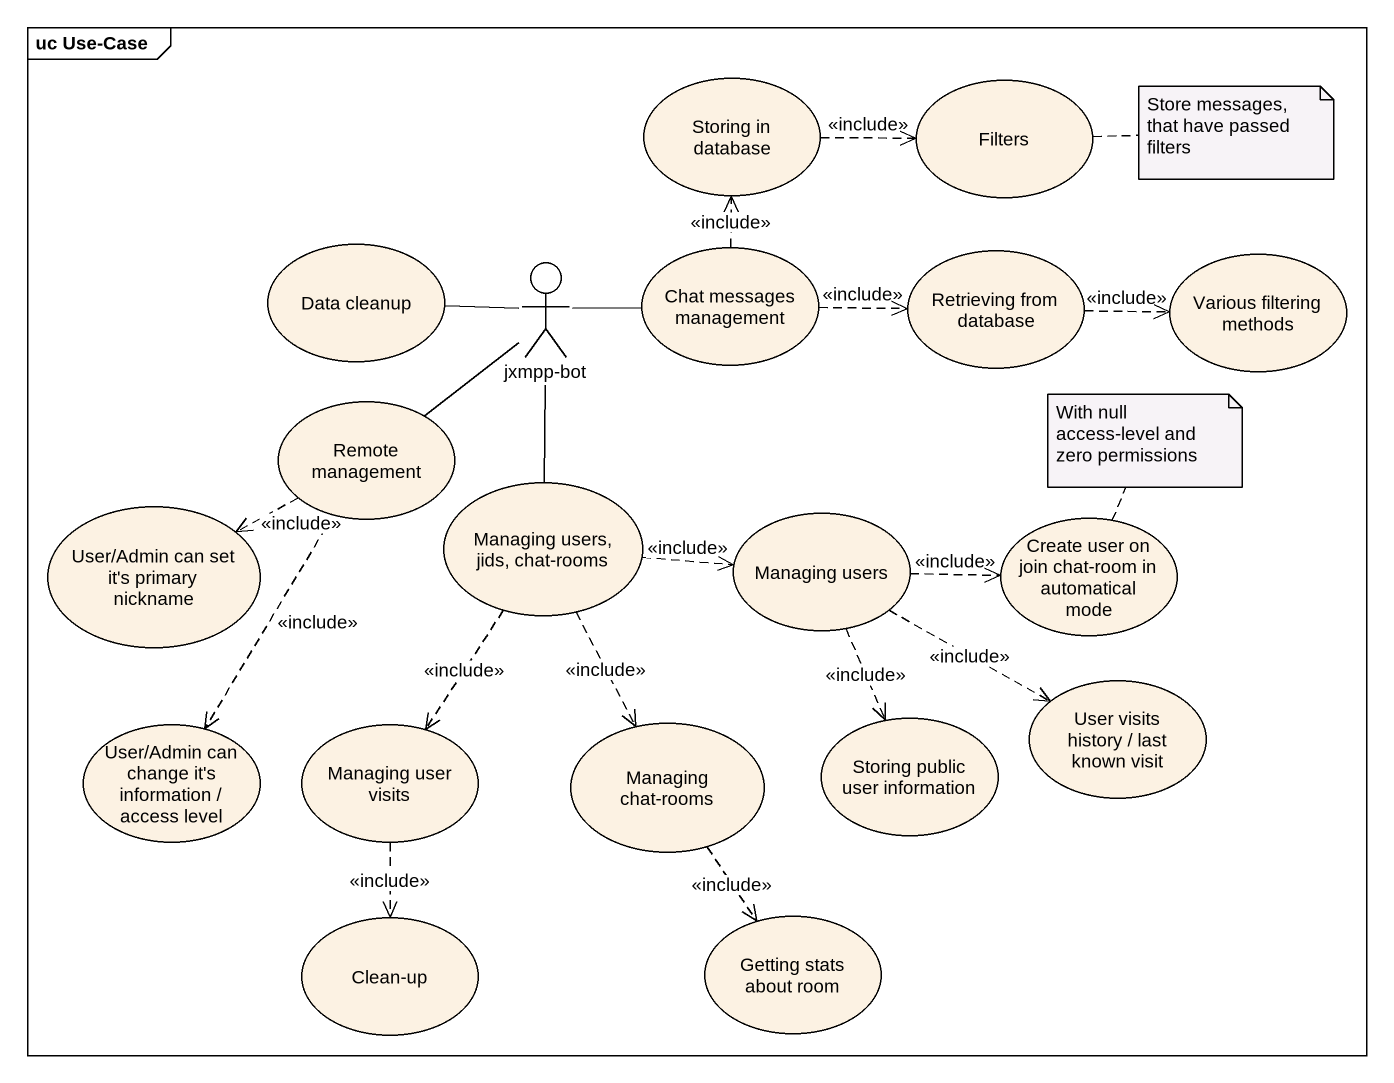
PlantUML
@startuml
mainframe uc Use-Case
usecase "Storing in database" as Storing_in_database
usecase Filters
usecase "Data cleanup" as Data_cleanup
usecase "Chat messages management" as Chat_messages_management
usecase "Retrieving from database" as Retrieving_from_database
usecase "Various filtering methods" as Various_filtering_methods
actor "jxmpp-bot" as jxmpp_bot
usecase "Remote management" as Remote_management
usecase "Managing users, jids, chat-rooms" as Managing_users_jids_chat
usecase "User/Admin can set it's primary nickname" as User_Admin_can_set_it_s
usecase "Managing users" as Managing_users
usecase "Create user on join chat-room in automatical mode" as Create_user_on_join_chat
usecase "User visits history / last known visit" as User_visits_history_last
usecase "User/Admin can change it's information / access level" as User_Admin_can_change_it_s
usecase "Managing user visits" as Managing_user_visits
usecase "Managing chat-rooms" as Managing_chat_rooms
usecase "Storing public user information" as Storing_public_user
usecase "Clean-up" as Clean_up
usecase "Getting stats about room" as Getting_stats_about_room
Storing_in_database .right.> Filters : <<include>>
Chat_messages_management .up.> Storing_in_database : <<include>>
Chat_messages_management .right.> Retrieving_from_database : <<include>>
Retrieving_from_database .right.> Various_filtering_methods : <<include>>
jxmpp_bot -left- Data_cleanup
jxmpp_bot -right- Chat_messages_management
jxmpp_bot -- Remote_management
jxmpp_bot -- Managing_users_jids_chat
Remote_management .left.> User_Admin_can_set_it_s : <<include>>
Remote_management ..> User_Admin_can_change_it_s : <<include>>
Managing_users_jids_chat .right.> Managing_users : <<include>>
Managing_users_jids_chat ..> Managing_user_visits : <<include>>
Managing_users_jids_chat ..> Managing_chat_rooms : <<include>>
Managing_users .right.> Create_user_on_join_chat : <<include>>
Managing_users .right.> User_visits_history_last : <<include>>
Managing_users ..> Storing_public_user : <<include>>
Managing_user_visits ..> Clean_up : <<include>>
Managing_chat_rooms ..> Getting_stats_about_room : <<include>>
note right of Filters : Store messages, that have passed filters
note top of Create_user_on_join_chat : With null access-level and zero permissions
@enduml
